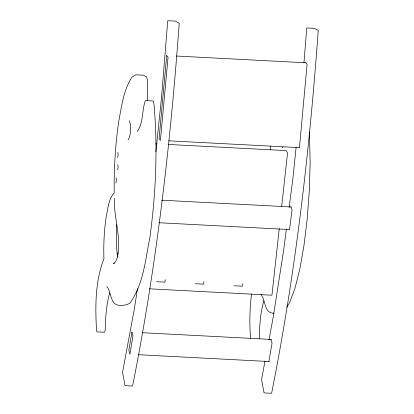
<?xml version="1.0" encoding="UTF-8"?>
<svg xmlns="http://www.w3.org/2000/svg" width="414" height="414" viewBox="0 0 414 414"><rect width="100%" height="100%" fill="white"/><g stroke="black" fill="none" stroke-linecap="round" stroke-linejoin="round"><path stroke-width="0.62" d="M147.632 100.586L147.384 80.192L146.675 76.906L143.218 75.182L135.683 74.789L132.035 77.009C123.475 89.947 121.757 105.917 118.828 120.805C115.33 144.688 113.881 168.85 114.207 192.981C108.344 199.087 108.111 208.48 106.263 216.331C104.178 230.36 103.417 244.586 103.935 258.76C95.091 281.442 95.153 306.727 96.576 330.729L96.948 331.868L104.571 332.251L105.12 330.636L105.285 328.105C105.58 316.239 106.419 304.238 109.762 292.796M116.841 224.724C116.101 235.431 115.801 246.325 117.778 256.928M303.948 62.762L306.758 27.955L314.293 28.354L318.237 30.496C309.413 152.161 295.467 273.607 271.605 393.3L264.065 392.907L261.56 379.566L264.986 361.194M270.383 149.852L270.704 146.059M165.165 279.647L164.938 282.141L156.564 281.706M203.9 281.67L203.672 284.164L195.299 283.73M242.635 283.688L242.407 286.188L234.029 285.748M299.446 147.638L307.084 64.413L305.734 62.783M155.887 151.726L161.595 96.752L167.737 20.7L175.272 21.093L179.215 23.236C170.392 144.9 156.445 266.347 132.578 386.045L125.044 385.646L122.539 372.305L134.234 309.6L137.505 288.61M296.103 147.477L292.915 178.16L289.153 207.43M279.259 228.538L271.946 295.213L149.278 288.812M281.649 206.741L287.559 152.89L286.271 150.613L168.12 144.445M251.515 293.976C249.771 308.621 249.295 323.469 250.625 338.171M286.374 229.066L283.756 249.425L273.261 316.86L269.007 339.661M289.531 229.558L292.061 209.857L290.851 206.948M259.216 338.678L259.381 336.147C259.681 324.286 260.515 312.285 263.858 300.843M268.898 361.52L272.045 343.102L270.942 339.423M283.016 147.13L282.131 147.85M137.303 131.435C143.668 122.425 141.723 110.445 145.366 100.618L153.206 101.006L154.018 104.349C157.874 148.75 155.881 193.535 149.852 237.652C145.392 259.899 143.482 284.309 129.846 303.255C124.262 306.194 114.476 307.271 112.137 299.72C109.907 295.524 110.124 290.162 106.905 286.529M286.731 307.105L289.515 302.908L294.892 288.641L299.788 269.235L303.948 245.693L307.162 219.239L309.263 191.242L310.143 163.142L309.455 131.978M116.867 253.28L118.135 253.208M128.035 139.803L128.324 139.797C131.036 134.193 131.517 126.415 129.277 120.609M117.545 157.418L118.202 155.022L117.881 152.238M117.488 169.74L118.14 167.344L117.819 164.56M115.785 182.905L116.437 180.509L116.117 177.725M176.4 56.03L306.174 62.804M168.814 140.817L299.234 147.627M155.855 143.803L157.144 143.87M161.517 200.195L291.29 206.969M158.904 222.737L289.319 229.547M114.512 263.252L113.255 263.185L114.264 263.185C119.144 258.16 117.923 249.916 118.735 243.411C118.311 228.316 113.876 213.531 114.352 198.29M274.058 313.16C264.054 313.677 265.783 300.083 261.001 294.577M142.25 332.706L271.377 339.444M138.271 354.7L269.333 361.541M166.713 55.523L159.074 138.747L160.425 140.382L168.063 57.158L166.713 55.523M131.921 332.168L128.842 350.166L129.877 354.26L133.023 335.847L131.921 332.168"/></g></svg>
